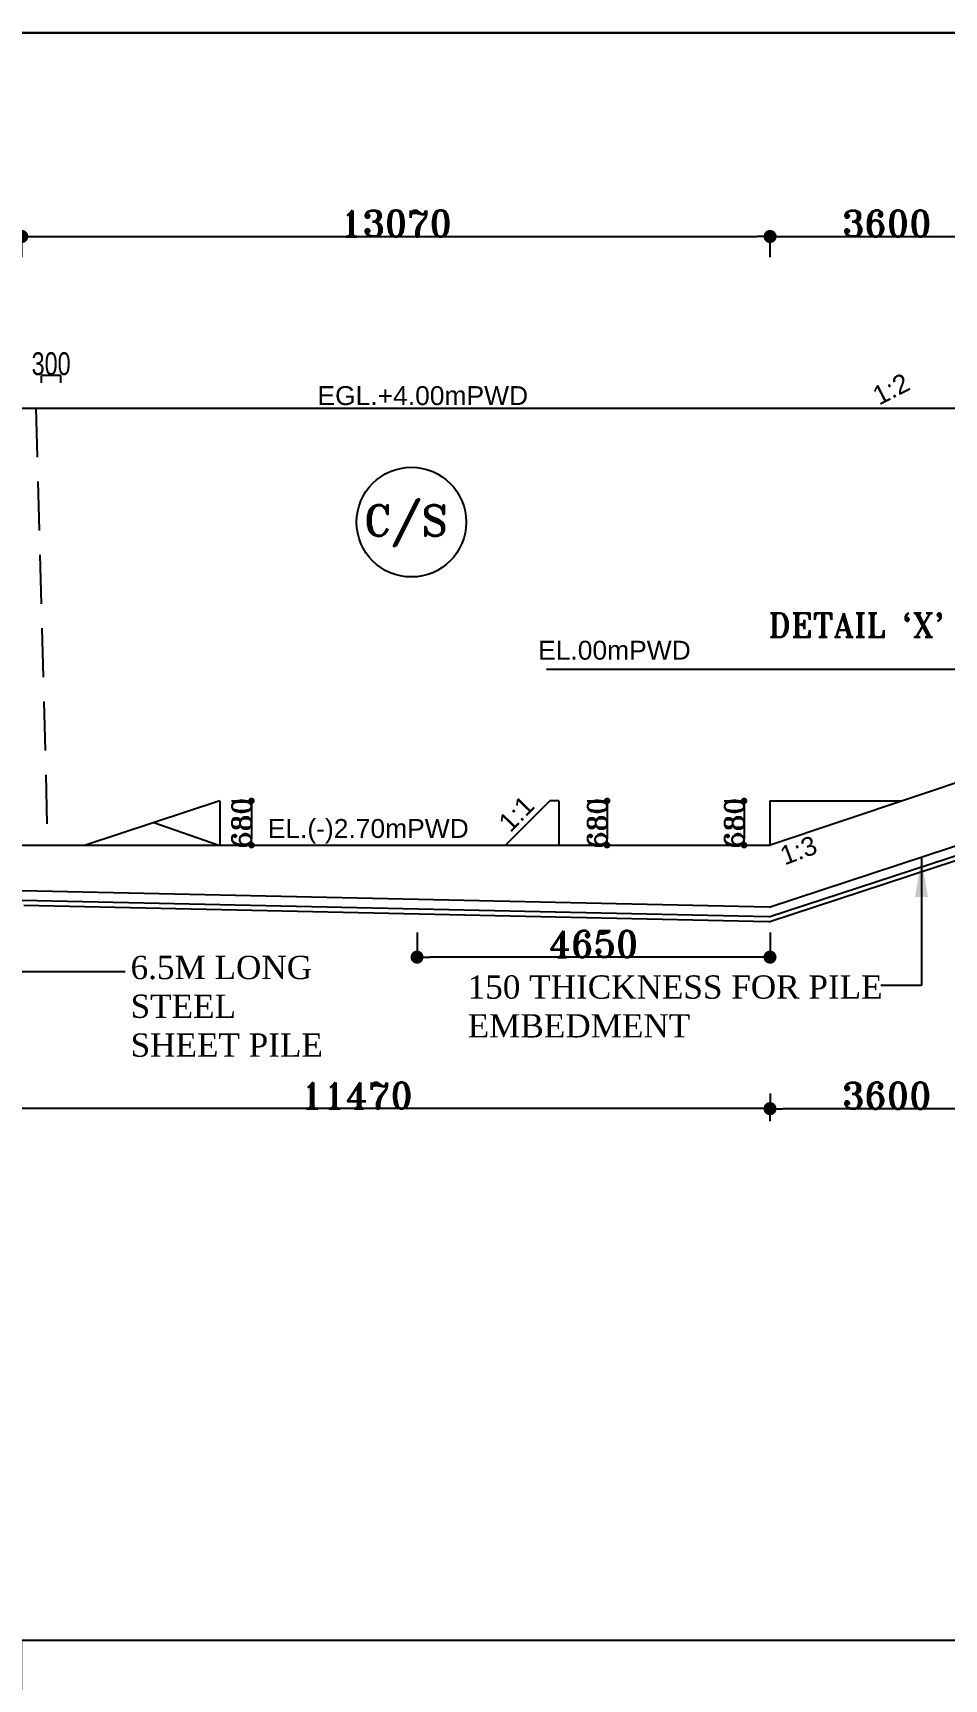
# Model space of a CAD drawing. Header units: metres. Extents: x -98554 to 27544620, y -161930 to 5264560.
# Drawn here: x -57274 to -43298, y 295119 to 320354 of the extents above; entities that cross this region are included whole.
import ezdxf

# ---------------------------------------------------------------- set-up
doc = ezdxf.new("R2010")
doc.units = ezdxf.units.M
doc.header["$LTSCALE"] = 15
doc.header["$MEASUREMENT"] = 0
doc.linetypes.add('ACAD_ISO02W100', pattern=[15, 12, -3])
doc.linetypes.add('DASHED', pattern=[0.75, 0.5, -0.25])
doc.layers.get('0').update_dxf_attribs({"linetype": 'CONTINUOUS'})
doc.layers.get('Defpoints').update_dxf_attribs({"linetype": 'CONTINUOUS'})
for name, color, linetype in [('CUTTING', 5, 'ACAD_ISO02W100'), ('Dotted line', 7, 'DASHED'), ('LINE', 7, 'CONTINUOUS')]:
    doc.layers.add(name, color=color, linetype=linetype)
doc.layers.add('lline', color=102, linetype='CONTINUOUS', lineweight=20)
doc.styles.add('arial', font='swisscl.ttf')
doc.styles.add('BIG', font='ROMANT.SHX')
doc.styles.add('NASIR', font='romant.shx')
doc.styles.add('ROMAN_SIMPLEX', font='ROMANS')
doc.styles.get("Standard").update_dxf_attribs({"font": 'arial.ttf'})
doc.dimstyles.new('3', dxfattribs={"dimtxt": 225, "dimasz": 150, "dimexe": 225, "dimexo": 610, "dimgap": 9, "dimtad": 0, "dimdec": 0, "dimzin": 0, "dimdsep": 46, "dimtxsty": 'Standard', "dimblk": 'DOT', "dimcen": 0, "dimclrd": 5, "dimclrt": 1, "dimadec": 0, "dimazin": 0, "dimtfac": 1, "dimtdec": 0, "dimtofl": 0, "dimtmove": 2, "dimatfit": 3, "dimfxl": 1, "dimtolj": 1, "dimtzin": 0, "dimarcsym": 0})
doc.dimstyles.new('ISO-25', dxfattribs={"dimtxt": 250, "dimasz": 2.5, "dimexe": 1.25, "dimexo": 0.625, "dimtad": 1, "dimtxsty": 'BIG', "dimcen": 2.5, "dimadec": 0, "dimazin": 0, "dimtfac": 1, "dimtmove": 0, "dimatfit": 3, "dimfxl": 1, "dimarcsym": 0})
doc.dimstyles.get("Standard").update_dxf_attribs({"dimtxt": 250, "dimasz": 2, "dimexe": 0.18, "dimexo": 0.0625, "dimgap": 0.09, "dimtad": 0, "dimtih": 1, "dimtoh": 1, "dimzin": 0, "dimdsep": 46, "dimtxsty": 'ROMAN_SIMPLEX', "dimcen": 0.09, "dimadec": 0, "dimazin": 0, "dimtfac": 1, "dimtofl": 0, "dimtmove": 0, "dimatfit": 3, "dimfxl": 1, "dimtolj": 1, "dimtzin": 0, "dimarcsym": 0})

# ---------------------------------------------------------------- blocks, each defined once
blk = doc.blocks.new('_Dot')
at = {"color": 0, "linetype": 'ByBlock', "lineweight": -2}
blk.add_line((-0.5, 0), (-1, 0), dxfattribs=at)
at = {"color": 0, "linetype": 'ByBlock', "const_width": 0.5}
blk.add_lwpolyline([(-0.25, 0, 1), (0.25, 0, 1)], format="xyb", close=True, dxfattribs=at)
blk = doc.blocks.new('*D2994')
at = {"color": 0, "lineweight": -2}
for p, q in [((-51382, 306566), (-51382, 306185)), ((-45968, 306566), (-45968, 306185)), ((-46168, 306186), (-51182, 306186))]:
    blk.add_line(p, q, dxfattribs=at)
at = {"layer": 'Defpoints', "color": 0}
for p in [(-51382, 306566), (-45968, 306566), (-51382, 306186)]:
    blk.add_point(p, dxfattribs=at)
at = {"color": 0, "lineweight": -2, "xscale": 200, "yscale": 200, "zscale": 200, "rotation": 180}
blk.add_blockref('_Dot', (-51382, 306186), dxfattribs=at)
at = {"color": 0, "lineweight": -2, "xscale": 200, "yscale": 200, "zscale": 200}
blk.add_blockref('_Dot', (-45968, 306186), dxfattribs=at)
at = {"color": 0, "insert": (-48675, 306387), "char_height": 400, "attachment_point": 5, "style": 'BIG'}
blk.add_mtext('4650', dxfattribs=at)
blk = doc.blocks.new('*D3014')
at = {"color": 0, "lineweight": -2}
for p, q in [((-45968, 303671), (-45968, 303864)), ((-42588, 303863), (-45768, 303863)), ((-42388, 303671), (-42388, 303864))]:
    blk.add_line(p, q, dxfattribs=at)
at = {"layer": 'Defpoints', "color": 0}
for p in [(-45968, 303863), (-45968, 303671), (-42388, 303671)]:
    blk.add_point(p, dxfattribs=at)
at = {"color": 0, "lineweight": -2, "xscale": 200, "yscale": 200, "zscale": 200, "rotation": 180}
blk.add_blockref('_Dot', (-45968, 303863), dxfattribs=at)
at = {"color": 0, "lineweight": -2, "xscale": 200, "yscale": 200, "zscale": 200}
blk.add_blockref('_Dot', (-42388, 303863), dxfattribs=at)
at = {"color": 0, "insert": (-44178, 304063), "char_height": 400, "attachment_point": 5, "style": 'BIG'}
blk.add_mtext('3600', dxfattribs=at)
blk = doc.blocks.new('*D3017')
at = {"color": 0, "lineweight": -2}
for p, q in [((-57145, 314989), (-57145, 315102)), ((-56846, 315102), (-57145, 315102)), ((-56845, 314989), (-56845, 315102))]:
    blk.add_line(p, q, dxfattribs=at)
at = {"color": 0}
for points in [[(-57145, 315102), (-57145, 315102), (-57145, 315102)], [(-56846, 315102), (-56846, 315102), (-56845, 315102)]]:
    blk.add_solid(points, dxfattribs=at)
at = {"layer": 'Defpoints', "color": 0}
for p in [(-57145, 315102), (-57145, 314989), (-56845, 314989)]:
    blk.add_point(p, dxfattribs=at)
at = {"color": 0, "insert": (-56995, 315281), "char_height": 350, "attachment_point": 5, "style": 'arial'}
blk.add_mtext('\\A1;300', dxfattribs=at)
blk = doc.blocks.new('*D3021')
at = {"color": 0, "lineweight": -2}
for p, q in [((-45967, 316946), (-45967, 317234)), ((-45767, 317233), (-42587, 317233)), ((-42387, 316946), (-42387, 317234))]:
    blk.add_line(p, q, dxfattribs=at)
at = {"layer": 'Defpoints', "color": 0}
for p in [(-42387, 317233), (-45967, 316945), (-42387, 316945)]:
    blk.add_point(p, dxfattribs=at)
at = {"color": 0, "lineweight": -2, "xscale": 200, "yscale": 200, "zscale": 200, "rotation": 180}
blk.add_blockref('_Dot', (-45967, 317233), dxfattribs=at)
at = {"color": 0, "lineweight": -2, "xscale": 200, "yscale": 200, "zscale": 200}
blk.add_blockref('_Dot', (-42387, 317233), dxfattribs=at)
at = {"color": 0, "insert": (-44177, 317433), "char_height": 400, "attachment_point": 5, "style": 'BIG'}
blk.add_mtext('3600', dxfattribs=at)
blk = doc.blocks.new('*D3022')
at = {"color": 0, "lineweight": -2}
for p, q in [((-57444, 316916), (-57444, 317235)), ((-57244, 317234), (-46167, 317234)), ((-45967, 316916), (-45967, 317235))]:
    blk.add_line(p, q, dxfattribs=at)
at = {"layer": 'Defpoints', "color": 0}
for p in [(-45967, 317234), (-57444, 316915), (-45967, 316915)]:
    blk.add_point(p, dxfattribs=at)
at = {"color": 0, "lineweight": -2, "xscale": 200, "yscale": 200, "zscale": 200, "rotation": 180}
blk.add_blockref('_Dot', (-57444, 317234), dxfattribs=at)
at = {"color": 0, "lineweight": -2, "xscale": 200, "yscale": 200, "zscale": 200}
blk.add_blockref('_Dot', (-45967, 317234), dxfattribs=at)
at = {"color": 0, "insert": (-51705, 317434), "char_height": 400, "attachment_point": 5, "style": 'BIG'}
blk.add_mtext('13070', dxfattribs=at)
blk = doc.blocks.new('*D2983')
at = {"color": 0, "lineweight": -2}
for p, q in [((-58645, 304091), (-58645, 303863)), ((-45968, 304094), (-45968, 303863)), ((-46168, 303864), (-58445, 303864))]:
    blk.add_line(p, q, dxfattribs=at)
at = {"layer": 'Defpoints', "color": 0}
for p in [(-58645, 304091), (-45968, 304095), (-58645, 303864)]:
    blk.add_point(p, dxfattribs=at)
at = {"color": 0, "lineweight": -2, "xscale": 200, "yscale": 200, "zscale": 200, "rotation": 180}
blk.add_blockref('_Dot', (-58645, 303864), dxfattribs=at)
at = {"color": 0, "lineweight": -2, "xscale": 200, "yscale": 200, "zscale": 200}
blk.add_blockref('_Dot', (-45968, 303864), dxfattribs=at)
at = {"color": 0, "insert": (-52306, 304064), "char_height": 400, "attachment_point": 5, "style": 'BIG'}
blk.add_mtext('11470', dxfattribs=at)
blk = doc.blocks.new('*D3107')
at = {"layer": 'Defpoints', "color": 0, "ltscale": 20}
for p in [(-17719, 295714), (-57448, 287787), (-17719, 287787)]:
    blk.add_point(p, dxfattribs=at)
at = {"layer": 'LINE', "color": 0, "lineweight": -2, "ltscale": 20}
for p, q in [((-57448, 287787), (-57448, 295715)), ((-57446, 295714), (-38441, 295714)), ((-17721, 295714), (-36726, 295714)), ((-17719, 287787), (-17719, 295715))]:
    blk.add_line(p, q, dxfattribs=at)
at = {"layer": 'LINE', "color": 0, "ltscale": 20}
for points in [[(-57446, 295715), (-57446, 295714), (-57448, 295714)], [(-17721, 295715), (-17721, 295714), (-17719, 295714)]]:
    blk.add_solid(points, dxfattribs=at)
at = {"layer": 'LINE', "color": 0, "ltscale": 20, "insert": (-37583, 295714), "char_height": 250, "attachment_point": 5, "style": 'ROMAN_SIMPLEX'}
blk.add_mtext('\\A1;39729.67', dxfattribs=at)
blk = doc.blocks.new('*D3111')
at = {"color": 0, "lineweight": -2}
for p, q in [((-48774, 308582), (-48466, 308582)), ((-48467, 308482), (-48467, 308002)), ((-48913, 307902), (-48466, 307902))]:
    blk.add_line(p, q, dxfattribs=at)
at = {"layer": 'Defpoints', "color": 0}
for p in [(-48775, 308582), (-48913, 307902), (-48467, 307902)]:
    blk.add_point(p, dxfattribs=at)
at = {"color": 0, "lineweight": -2, "xscale": 100, "yscale": 100, "zscale": 100}
for p, rotation in [((-48467, 308582), 90), ((-48467, 307902), 270)]:
    blk.add_blockref('_Dot', p, dxfattribs=dict(at, rotation=rotation))
at = {"color": 0, "insert": (-48618, 308242), "char_height": 300, "attachment_point": 5, "rotation": 90, "style": 'BIG'}
blk.add_mtext('680', dxfattribs=at)
blk = doc.blocks.new('*D3112')
at = {"color": 0, "lineweight": -2}
for p, q in [((-46672, 308582), (-46364, 308582)), ((-46365, 308482), (-46365, 308002)), ((-46811, 307902), (-46364, 307902))]:
    blk.add_line(p, q, dxfattribs=at)
at = {"layer": 'Defpoints', "color": 0}
for p in [(-46673, 308582), (-46811, 307902), (-46365, 307902)]:
    blk.add_point(p, dxfattribs=at)
at = {"color": 0, "lineweight": -2, "xscale": 100, "yscale": 100, "zscale": 100}
for p, rotation in [((-46365, 308582), 90), ((-46365, 307902), 270)]:
    blk.add_blockref('_Dot', p, dxfattribs=dict(at, rotation=rotation))
at = {"color": 0, "insert": (-46516, 308242), "char_height": 300, "attachment_point": 5, "rotation": 90, "style": 'BIG'}
blk.add_mtext('680', dxfattribs=at)
blk = doc.blocks.new('*D3124')
at = {"color": 0, "lineweight": -2}
for p, q in [((-54228, 308582), (-53920, 308582)), ((-53921, 308482), (-53921, 308002)), ((-54367, 307902), (-53920, 307902))]:
    blk.add_line(p, q, dxfattribs=at)
at = {"layer": 'Defpoints', "color": 0}
for p in [(-54229, 308582), (-54367, 307902), (-53921, 307902)]:
    blk.add_point(p, dxfattribs=at)
at = {"color": 0, "lineweight": -2, "xscale": 100, "yscale": 100, "zscale": 100}
for p, rotation in [((-53921, 308582), 90), ((-53921, 307902), 270)]:
    blk.add_blockref('_Dot', p, dxfattribs=dict(at, rotation=rotation))
at = {"color": 0, "insert": (-54072, 308242), "char_height": 300, "attachment_point": 5, "rotation": 90, "style": 'BIG'}
blk.add_mtext('680', dxfattribs=at)

msp = doc.modelspace()

# ---------------------------------------------------------------- linework, layer by layer
msp.add_line((-42406.108, 309096.15), (-45967.922, 307902.286))
for points in [[(-57793.577, 314602.286), (-45967.864, 314602.286)], [(-54409.467, 308584.562), (-56466.478, 307902.284)], [(-54409.662, 308584.562), (-54409.662, 307902.284)], [(-49343.875, 308582.286), (-50023.875, 307902.284)], [(-49205.764, 308582.286), (-49343.875, 308582.286)], [(-49205.764, 308582.286), (-49205.764, 307902.284)], [(-45967.922, 307902.286), (-45967.922, 308582.286), (-43939.187, 308582.286)], [(-45978.758, 306953.858), (-42406.17, 308126.823)], [(-61116.148, 307902.286), (-45967.922, 307902.286)], [(-45985.399, 306802.107), (-42406.108, 307976.823)], [(-45984.906, 306727.236), (-42406.108, 307901.823)], [(-45978.758, 306953.858), (-57445.57, 307202.21)], [(-45985.399, 306802.107), (-57445.568, 307052.212)], [(-45985.399, 306727.107), (-57415.319, 306976.58)]]:
    msp.add_lwpolyline(points)
at = {"linetype": 'DASHED', "ltscale": 300}
msp.add_lwpolyline([(-55421.219, 308248.98), (-54424.817, 307902.284)], dxfattribs=at)
at = {"layer": 'Dotted line', "ltscale": 100}
msp.add_lwpolyline([(-57230.55, 314602.286), (-57049.47, 307902.286)], dxfattribs=at)
at = {"layer": 'LINE', "color": 4, "ltscale": 20}
for p, q in [((-49394.286, 314602.286), (-42867.864, 314602.286)), ((-49394.286, 310602.286), (-39235.352, 310602.286))]:
    msp.add_line(p, q, dxfattribs=at)
at = {"layer": 'LINE', "color": 3, "lineweight": 30, "ltscale": 20}
msp.add_lwpolyline([(-83711.392, 246362.865), (5763.081, 246362.865), (5763.081, 320354.19), (-83711.392, 320354.19)], close=True, dxfattribs=at)
at = {"layer": 'LINE'}
msp.add_circle((-51468.541, 312854.525), 840.633, dxfattribs=at)

# ---------------------------------------------------------------- texts
at = {"layer": 'CUTTING', "color": 0, "linetype": 'ByBlock', "lineweight": -2, "char_height": 356.8736, "attachment_point": 1}
for s, insert, width in [('{\\fTimes New Roman|b0|i0|c0|p18;6.5M LONG STEEL SHEET PILE}', (-55775.877, 306206.726), 3200.74835), ('{\\fTimes New Roman|b0|i0|c0|p18;150 THICKNESS FOR PILE EMBEDMENT}', (-50605.41, 305906.707), 8102.49438)]:
    msp.add_mtext(s, dxfattribs=dict(at, insert=insert, width=width))
at = {"layer": 'LINE', "style": 'BIG'}
msp.add_text('C/S', height=467.5, dxfattribs=at).set_placement((-52194.315, 312645.529))
at = {"layer": 'LINE', "color": 0, "style": 'NASIR'}
msp.add_text("DETAIL `X'", height=369.36, dxfattribs=at).set_placement((-45992.849, 311091.232))
at = {"layer": 'lline', "lineweight": 20}
for s, p in [('EGL.+4.00mPWD', (-52909.167, 314649.58)), ('EL.00mPWD', (-49524.958, 310746.305)), ('EL.(-)2.70mPWD', (-53672.435, 308013.611))]:
    msp.add_text(s, height=290, dxfattribs=at).set_placement(p)
for s, rotation, p in [('1:2', 27.0883132, (-44296.337, 314638.624)), ('1:1', 45.8686197, (-49951.225, 308082.629)), ('1:3', 20.3859427, (-45744.661, 307590.835))]:
    msp.add_text(s, height=290, rotation=rotation, dxfattribs=at).set_placement(p)

# ---------------------------------------------------------------- dimensions: what is measured, and where the dimension line sits
for base, p1, p2, text, picture, middle in [((-45966.664, 317233.814), (-57443.935, 316915.494), (-45966.664, 316915.494), '13070', '*D3022', (-51705.299, 317434.439)), ((-42386.664, 317232.564), (-45966.664, 316945.002), (-42386.664, 316945.002), '3600', '*D3021', (-44176.664, 317433.189)), ((-51381.789, 306186.327), (-45967.922, 306566.443), (-51381.789, 306566.443), '4650', '*D2994', (-48674.856, 306386.952)), ((-58645.073, 303863.752), (-45967.864, 304094.811), (-58645.073, 304091.414), '11470', '*D2983', (-52306.468, 304064.377)), ((-45967.864, 303862.502), (-42387.801, 303670.742), (-45967.864, 303670.742), '3600', '*D3014', (-44177.832, 304063.127))]:
    dim = msp.add_linear_dim(base=base, p1=p1, p2=p2, text=text, dimstyle='ISO-25', override={"dimtxt": 400, "dimasz": 200, "dimblk1": 'Dot', "dimblk2": 'Dot', "dimsah": 1})
    dim.commit()
    dim.dimension.update_dxf_attribs({"geometry": picture, "text_midpoint": middle})
dim = msp.add_linear_dim(base=(-57145.131, 315101.739), p1=(-56845.131, 314988.727), p2=(-57145.131, 314988.727), angle=180, text='300', dimstyle='Standard', override={"dimtxt": 350, "dimasz": 0.6, "dimtad": 1, "dimjust": 1, "dimtxsty": 'arial', "dimfxl": 0.18, "dimarcsym": 1})
dim.commit()
dim.dimension.update_dxf_attribs({"geometry": '*D3017', "text_midpoint": (-56995.131, 315101.739), "dimtype": 160})
for base, p1, p2, picture, middle in [((-53920.984, 307902.286), (-54228.615, 308582.286), (-54367.205, 307902.286), '*D3124', (-53920.984, 308242.286)), ((-48467.061, 307902.286), (-48774.692, 308582.286), (-48913.282, 307902.286), '*D3111', (-48467.061, 308242.286)), ((-46365.073, 307902.286), (-46672.704, 308582.286), (-46811.294, 307902.286), '*D3112', (-46365.073, 308242.286))]:
    dim = msp.add_linear_dim(base=base, p1=p1, p2=p2, angle=90, dimstyle='ISO-25', override={"dimtxt": 300, "dimasz": 100, "dimblk1": 'Dot', "dimblk2": 'Dot', "dimsah": 1})
    dim.commit()
    dim.dimension.update_dxf_attribs({"geometry": picture, "text_midpoint": middle, "dimtype": 160})
at = {"layer": 'LINE', "color": 2, "ltscale": 20}
dim = msp.add_linear_dim(base=(-17718.6, 295714.489), p1=(-57448.27, 287787.204), p2=(-17718.6, 287787.204), dimstyle='Standard', dxfattribs=at)
dim.commit()
dim.dimension.update_dxf_attribs({"geometry": '*D3107', "text_midpoint": (-37583.435, 295714.489)})

# ---------------------------------------------------------------- leaders
at = {"layer": 'LINE'}
for points in [[(-43644.138, 307708.446), (-43644.138, 305751.596), (-44268.448, 305751.596)], [(-58112.819, 305966.82), (-55861.01, 305966.82)]]:
    msp.add_leader(points, dimstyle='3', override={"dimasz": 600}, dxfattribs=at)

doc.saveas('drawing.dxf')
